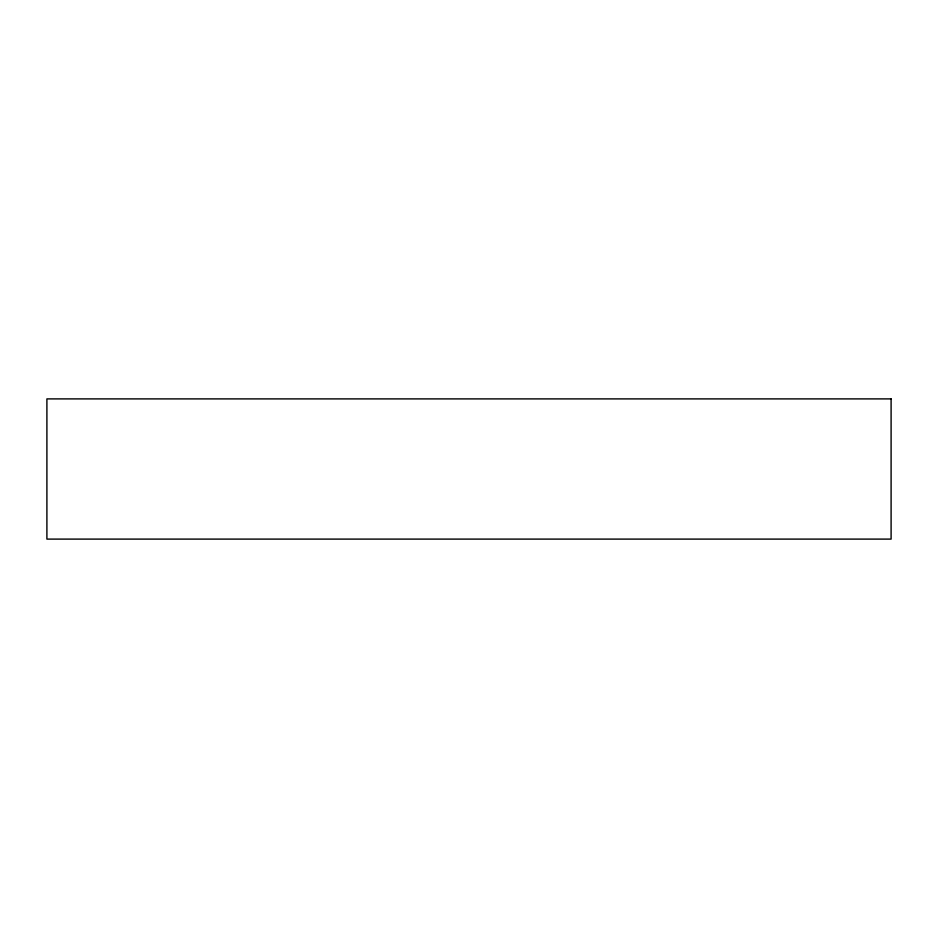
<?xml version="1.0" encoding="UTF-8"?>
<svg xmlns="http://www.w3.org/2000/svg" width="938" height="938" viewBox="0 0 938 938"><rect width="100%" height="100%" fill="white"/><g stroke="black" fill="none" stroke-linecap="round" stroke-linejoin="round"><path stroke-width="1.41" d="M891.1 398.896L46.9 398.896L46.9 539.104L891.1 539.104L891.1 398.896"/></g></svg>
